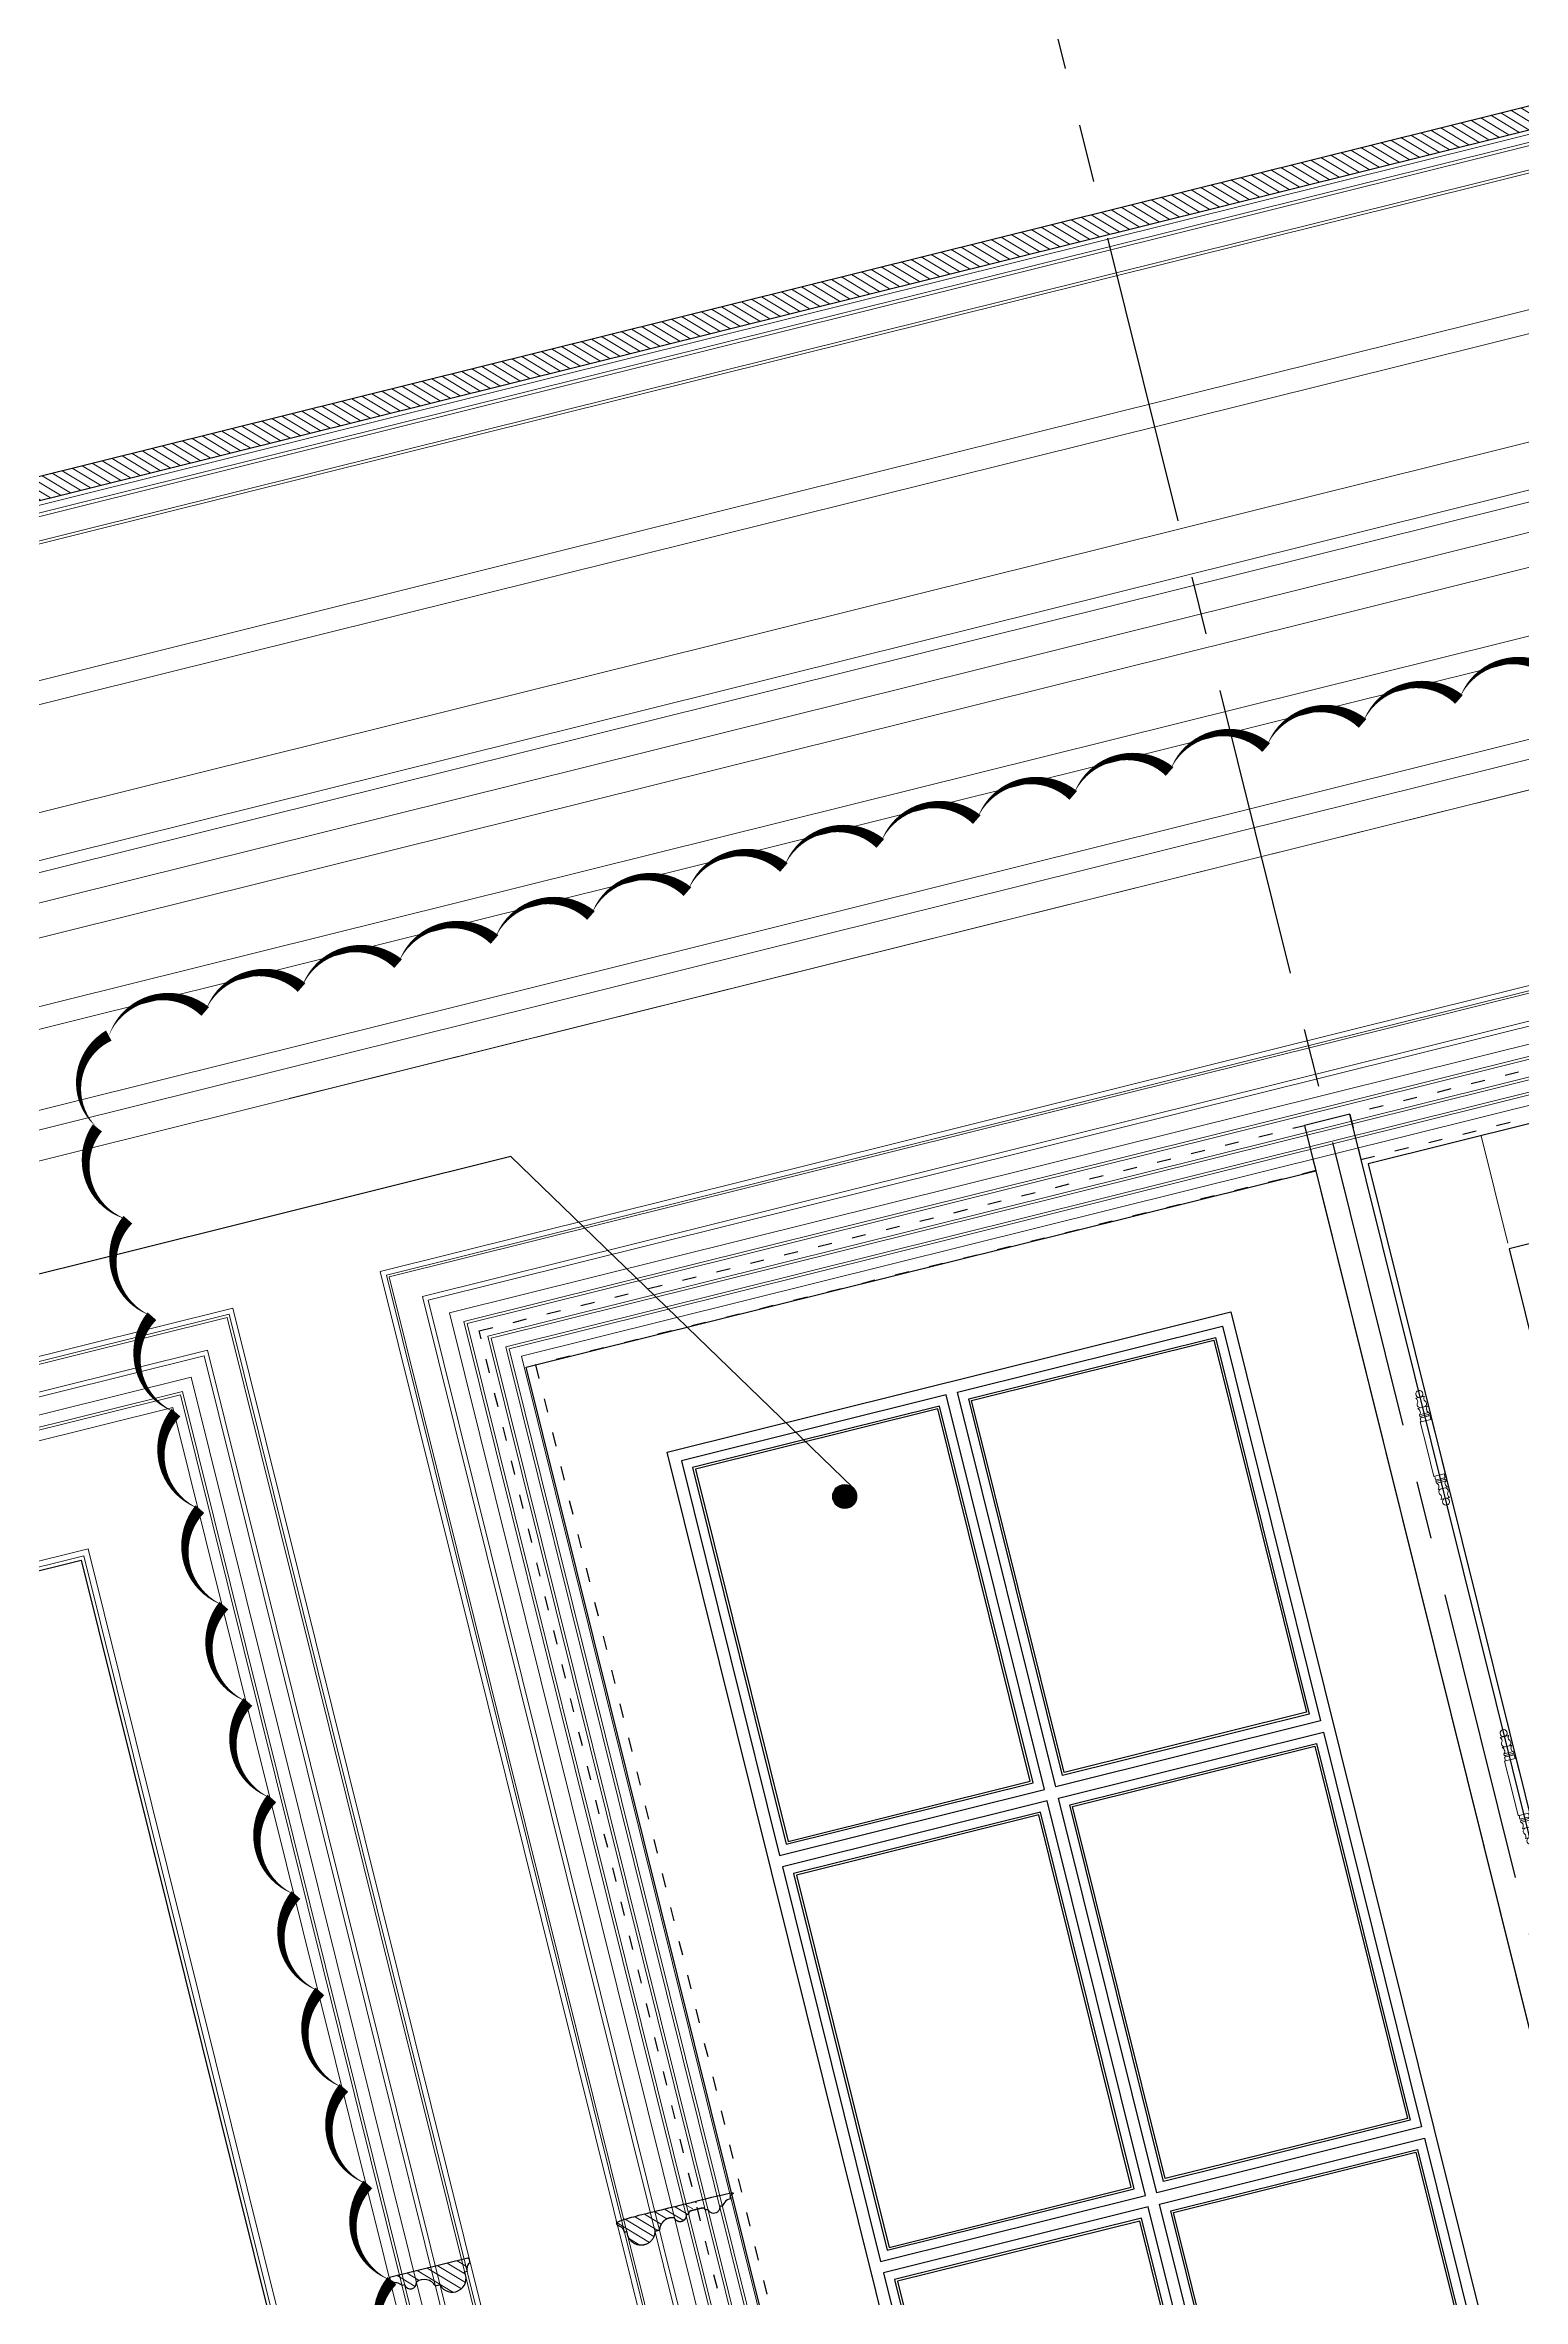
# Model space of a CAD drawing. Header units: inches. Extents: x 122939 to 389145, y 29603 to 574065.
# Drawn here: x 335412 to 336681, y 515031 to 516966 of the extents above; entities that cross this region are included whole.
import ezdxf

# ---------------------------------------------------------------- set-up
doc = ezdxf.new("R2010")
doc.units = ezdxf.units.IN
doc.header["$MEASUREMENT"] = 0
doc.linetypes.add('ACAD_ISO03W100', pattern=[30, 12, -18])
doc.linetypes.add('CENTER', pattern=[2, 1.25, -0.25, 0.25, -0.25])
for name, color, linetype in [('48-TITLE', 7, 'Continuous'), ('A-DIMESNION-1', 7, 'Continuous'), ('CQ Grg Gypsum', 41, 'Continuous'), ('CQ PANEL DIMENSION', 1, 'Continuous'), ('CQ_callout', 34, 'Continuous'), ('hatch', 8, 'Continuous')]:
    doc.layers.add(name, color=color, linetype=linetype)
doc.layers.add('CQ gypsum 2', color=42, linetype='Continuous', lineweight=0)
doc.layers.add('CQ Gypsum Hatch', color=8, linetype='Continuous', lineweight=20)
doc.styles.get("Standard").update_dxf_attribs({"font": 'arial.ttf'})
doc.dimstyles.new('CQ Anno', dxfattribs={"dimscale": 40, "dimtxt": 2.2, "dimasz": 300, "dimexe": 1, "dimexo": 0.5, "dimgap": 0.5, "dimtad": 1, "dimrnd": 1, "dimdsep": 46, "dimtxsty": 'Standard', "dimblk": 'DOTSMALL', "dimcen": 0.0025, "dimdle": 0.5, "dimclrd": 8, "dimclre": 8, "dimclrt": 2, "dimazin": 2, "dimtfac": 1, "dimtix": 1, "dimtmove": 1, "dimatfit": 0, "dimfxl": 50, "dimtolj": 1, "dimtzin": 0, "dimlwd": -1, "dimarcsym": 1})
doc.dimstyles.get("Standard").update_dxf_attribs({"dimtxt": 0.18, "dimasz": 0.18, "dimexe": 0.18, "dimexo": 0.0625, "dimgap": 0.09, "dimtad": 0, "dimtih": 1, "dimtoh": 1, "dimdec": 4, "dimzin": 0, "dimdsep": 46, "dimtxsty": 'Standard', "dimcen": 0.09, "dimadec": 0, "dimazin": 0, "dimtfac": 1, "dimtdec": 4, "dimtofl": 0, "dimtmove": 0, "dimatfit": 3, "dimfxl": 1, "dimtolj": 1, "dimtzin": 0, "dimarcsym": 0})

# ---------------------------------------------------------------- blocks, each defined once
blk = doc.blocks.new('section ceiling c and d')
at = {"layer": 'CQ Gypsum Hatch'}
h = blk.add_hatch(dxfattribs=at)
h.set_pattern_fill('ANSI31', color=256, scale=50, angle=89.99999999999999, style=0)
h.set_pattern_definition([(135, (0, 0), (-4.419417382415923, -4.41941738241592), [])])
h.paths.add_polyline_path([(233496.9999999944, -77495.99998771946), (233496.9999999944, -77475.99998771911), (230606.9172413638, -77475.99998771946), (230606.917241364, -77495.99998771946)])
at = {"layer": 'CQ Grg Gypsum', "elevation": 6.81957297974918e-09}
blk.add_lwpolyline([(233496.9999999944, -77495.99998771946), (233496.9999999944, -77475.99998771911), (230606.9172413638, -77475.99998771946), (230606.917241364, -77495.99998771946)], close=True, dxfattribs=at)
blk = doc.blocks.new('_DotSmall')
at = {"color": 0, "linetype": 'ByBlock', "const_width": 0.5}
blk.add_lwpolyline([(-0.0625, 0, 1), (0.0625, 0, 1)], format="xyb", close=True, dxfattribs=at)
blk = doc.blocks.new('*D285')
at = {"layer": 'A-DIMESNION-1', "color": 8, "lineweight": -2, "ltscale": 0.05, "transparency": 16777216}
for p, q in [((336598.6811663891, 519154.1318657439), (331167.4163175133, 517802.8423725131)), ((334379.5102671743, 512815.8430038297), (332523.0870192619, 512353.9680447375))]:
    blk.add_line(p, q, dxfattribs=at)
at = {"layer": 'A-DIMESNION-1', "color": 8, "ltscale": 0.05, "transparency": 16777216}
blk.add_line((332564.3180491323, 512353.9213989971), (331203.8185889239, 517822.204052093), dxfattribs=at)
at = {"layer": 'Defpoints', "color": 0, "linetype": 'Continuous', "ltscale": 0.05, "transparency": 16777216}
for p in [(336618.0894917094, 519158.9606242037, 0.001097193219867374), (331206.2329681538, 517812.4998894328), (334398.9185924946, 512820.6717622895)]:
    blk.add_point(p, dxfattribs=at)
at = {"layer": 'A-DIMESNION-1', "color": 8, "linetype": 'Continuous', "ltscale": 0.05, "transparency": 16777216, "xscale": 20, "yscale": 20, "zscale": 20}
for p, rotation in [((331206.2329681538, 517812.4998894328), 103.9714232843947), ((332561.9036699024, 512363.6255616571), 283.9714232843947)]:
    blk.add_blockref('_DotSmall', p, dxfattribs=dict(at, rotation=rotation))
at = {"layer": 'A-DIMESNION-1', "color": 2, "linetype": 'Continuous', "ltscale": 0.05, "transparency": 16777216, "insert": (331911.691423244, 515094.9353070772), "char_height": 44, "attachment_point": 5, "rotation": 283.97142328439463}
blk.add_mtext('\\A1;5615', dxfattribs=at)
blk = doc.blocks.new('*D290')
at = {"layer": 'A-DIMESNION-1', "color": 8, "lineweight": -2, "ltscale": 0.05, "transparency": 16777216}
for p, q in [((336598.6811663891, 519154.1318657438), (331393.044613985, 517858.9783104357)), ((334450.1892604888, 516337.0788991863), (331927.8263775718, 515709.5192870811))]:
    blk.add_line(p, q, dxfattribs=at)
at = {"layer": 'A-DIMESNION-1', "color": 8, "ltscale": 0.05, "transparency": 16777216}
blk.add_line((331969.0574074422, 515709.4726413407), (331429.4468853956, 517878.3399900154), dxfattribs=at)
at = {"layer": 'Defpoints', "color": 0, "linetype": 'Continuous', "ltscale": 0.05, "transparency": 16777216}
for p in [(336618.0894917094, 519158.9606242036, 0.001097193219867374), (331431.8612646255, 517868.6358273553), (334469.597585809, 516341.9076576461, 0.00167705233184395)]:
    blk.add_point(p, dxfattribs=at)
at = {"layer": 'A-DIMESNION-1', "color": 8, "linetype": 'Continuous', "ltscale": 0.05, "transparency": 16777216, "xscale": 20, "yscale": 20, "zscale": 20}
for p, rotation in [((331431.8612646255, 517868.6358273553), 103.9714232843946), ((331966.6430282123, 515719.1768040007), 283.9714232843946)]:
    blk.add_blockref('_DotSmall', p, dxfattribs=dict(at, rotation=rotation))
at = {"layer": 'A-DIMESNION-1', "color": 2, "linetype": 'Continuous', "ltscale": 0.05, "transparency": 16777216, "insert": (331726.8752506349, 516800.7788972104), "char_height": 44, "attachment_point": 5, "rotation": 283.97142328439463}
blk.add_mtext('\\A1;2215', dxfattribs=at)
blk = doc.blocks.new('french door panel')
at = {"color": 8, "lineweight": 0}
blk.add_line((6756.234470043382, 4134.229499543302, -1.316455139054646e-09), (6756.234470043382, 4229.229499793187, -1.316455139054646e-09), dxfattribs=at)
at = {"color": 0, "lineweight": -2, "elevation": -4.618491674171499e-10}
for points in [[(5903.734471745119, 4229.229499793187), (6856.234471745119, 4229.229499793187), (6856.234471745119, 1662.229499795234), (5903.734471745119, 1662.229499795234)], [(6003.734471745119, 4129.229499793187), (6756.234471745119, 4129.229499793187), (6756.234471745119, 1964.269500711857), (6003.734471745119, 1964.269500711858)]]:
    blk.add_lwpolyline(points, close=True, dxfattribs=at)
blk = doc.blocks.new('french door fixed panel')
at = {"color": 0, "lineweight": -2}
for points, elevation in [([(7599.935649247956, 4234.229499793146), (6901.234471745149, 4234.229499793204), (6901.234471745265, 1662.229499795183), (7599.935649248131, 1662.229499795183)], -4.618491674171499e-10), ([(7499.935649247956, 4134.229499793204), (7001.234471745032, 4134.229499793204), (7001.234471745091, 1969.269500711875), (7499.935649247956, 1969.269500711875)], -4.618491674171499e-10), ([(7245.585068201472, 4124.229506375326), (7011.234471539326, 4124.229506375326), (7011.234466206573, 3775.069506375294), (7245.585062868835, 3775.069506375352)], -4.300424503262887e-10), ([(7255.585068201472, 4124.229506375326), (7489.935664863675, 4124.229506375326), (7489.935670196312, 3775.069506375294), (7255.585073534166, 3775.069506375294)], -4.300424503262887e-10), ([(7237.585068201413, 4116.229506375326), (7019.234471539268, 4116.229506375326), (7019.234466206573, 3783.069506375294), (7237.585062868835, 3783.069506375352)], -4.300424503262887e-10), ([(7235.585068201472, 4114.229506375326), (7021.234471539326, 4114.229506375326), (7021.234466206632, 3785.069506375294), (7235.585062868835, 3785.069506375294)], -4.300424503262887e-10), ([(7263.585068201472, 4116.229506375326), (7481.935664863675, 4116.229506375268), (7481.935670196312, 3783.069506375352), (7263.585073534108, 3783.069506375294)], -4.300424503262887e-10), ([(7265.585068201472, 4114.229506375326), (7479.935664863617, 4114.229506375268), (7479.93567019637, 3785.069506375294), (7265.585073534108, 3785.069506375294)], -4.300424503262887e-10), ([(7245.585068201472, 3765.069506375352), (7011.234471539268, 3765.069506375294), (7011.234466206632, 3415.909506375319), (7245.585062868835, 3415.909506375319)], -4.300424503262887e-10), ([(7237.585068201472, 3757.069506375352), (7019.234471539268, 3757.069506375294), (7019.234466206573, 3423.909506375261), (7237.585062868835, 3423.909506375319)], -4.300424503262887e-10), ([(7235.585068201472, 3755.069506375294), (7021.234471539268, 3755.069506375294), (7021.23446620669, 3425.909506375261), (7235.585062868835, 3425.909506375261)], -4.300424503262887e-10), ([(7255.585068201472, 3765.069506375294), (7489.935664863675, 3765.069506375352), (7489.93567019637, 3415.909506375319), (7255.585073534108, 3415.909506375261)], -4.300424503262887e-10), ([(7263.585068201472, 3757.069506375352), (7481.935664863675, 3757.069506375294), (7481.93567019637, 3423.909506375319), (7263.585073534108, 3423.909506375319)], -4.300424503262887e-10), ([(7265.585068201472, 3755.069506375294), (7479.935664863617, 3755.069506375294), (7479.93567019637, 3425.909506375319), (7265.585073534166, 3425.909506375261)], -4.300424503262887e-10), ([(7245.585068201472, 3405.909506375378), (7011.234471539268, 3405.909506375378), (7011.234466206632, 3056.749506375287), (7245.585062868777, 3056.749506375287)], -4.300424503262887e-10), ([(7255.585068201472, 3405.909506375319), (7489.935664863675, 3405.909506375319), (7489.93567019637, 3056.749506375287), (7255.585073534166, 3056.749506375345)], -4.300424503262887e-10), ([(7237.585068201472, 3397.909506375319), (7019.234471539268, 3397.909506375319), (7019.234466206632, 3064.749506375345), (7237.585062868835, 3064.749506375345)], -4.300424503262887e-10), ([(7235.585068201472, 3395.909506375261), (7021.234471539268, 3395.909506375319), (7021.234466206573, 3066.749506375345), (7235.585062868777, 3066.749506375229)], -4.300424503262887e-10), ([(7263.585068201472, 3397.909506375319), (7481.935664863675, 3397.909506375261), (7481.93567019637, 3064.749506375287), (7263.585073534108, 3064.749506375287)], -4.300424503262887e-10), ([(7265.585068201472, 3395.909506375378), (7479.935664863617, 3395.909506375261), (7479.93567019637, 3066.749506375345), (7265.585073534166, 3066.749506375287)], -4.300424503262887e-10)]:
    blk.add_lwpolyline(points, close=True, dxfattribs=dict(at, elevation=elevation))
blk = doc.blocks.new('hinge paumelle')
at = {"color": 0, "lineweight": 0}
for p, q in [((3516.195832499341, 5246.861111220753), (3522.876764564023, 5246.861111220753)), ((3516.195832499341, 5245.520244834039), (3522.876764564023, 5245.520244834039)), ((3515.297846339664, 5242.200949064212), (3523.774750723701, 5242.200949064212)), ((3515.297846339664, 5193.955579129092), (3523.774750723701, 5193.955579129092)), ((3516.195832499341, 5190.636283359267), (3522.876764564023, 5190.636283359267)), ((3516.195832499341, 5189.295416972553), (3522.876764564023, 5189.295416972553))]:
    blk.add_line(p, q, dxfattribs=at)
for points in [[(3519.536298531682, 5262.813310367163), (3515.750347845355, 5262.813310367163, -0.4040636116031261), (3516.11575677733, 5258.527174588247, 0.5080170375045381), (3517.385165701918, 5254.020558116275), (3519.536298531682, 5254.020558116275)], [(3519.536298531682, 5262.813310367163), (3523.322249218009, 5262.813310367163, 0.4040636116031261), (3522.956840286035, 5258.527174588247, -0.5080170375045381), (3521.687431361447, 5254.020558116275), (3519.536298531682, 5254.020558116275)], [(3519.536298531682, 5254.020558116275), (3515.297846339664, 5254.020558116275, -0.1974194546054029), (3516.7019059398, 5250.728199974506, -0.3095970445515397), (3515.297846339664, 5248.362590053672), (3519.536298531682, 5248.362590053672)], [(3519.536298531682, 5254.020558116275), (3523.774750723701, 5254.020558116275, 0.1974194546054029), (3522.370691123564, 5250.728199974506, 0.3095970445515397), (3523.774750723701, 5248.362590053672), (3519.536298531682, 5248.362590053672)], [(3519.536298531682, 5182.13597007703), (3515.297846339664, 5182.13597007703, 0.1974194546054029), (3516.7019059398, 5185.428328218798, 0.3095970445515397), (3515.297846339664, 5187.793938139633), (3519.536298531682, 5187.793938139633)], [(3519.536298531682, 5182.13597007703), (3523.774750723701, 5182.13597007703, -0.1974194546054029), (3522.370691123564, 5185.428328218798, -0.3095970445515397), (3523.774750723701, 5187.793938139633), (3519.536298531682, 5187.793938139633)], [(3519.536298531682, 5173.343217826142), (3515.750347845355, 5173.343217826142, 0.4040636116031261), (3516.11575677733, 5177.629353605058, -0.5080170375045381), (3517.385165701918, 5182.13597007703), (3519.536298531682, 5182.13597007703)], [(3519.536298531682, 5173.343217826142), (3523.322249218009, 5173.343217826142, -0.4040636116031261), (3522.956840286035, 5177.629353605058, 0.5080170375045381), (3521.687431361447, 5182.13597007703), (3519.536298531682, 5182.13597007703)]]:
    blk.add_lwpolyline(points, format="xyb", dxfattribs=at)
for points in [[(3519.536298531682, 5248.362590053672), (3515.297846339664, 5248.362590053672), (3515.297846339664, 5246.861111220753), (3516.195832499341, 5246.861111220753), (3516.195832499341, 5245.520244834039), (3515.297846339664, 5245.520244834039), (3515.297846339664, 5242.200949064212), (3514.536298531682, 5242.200949064212), (3514.536298531682, 5218.078264096653)], [(3519.536298531682, 5248.362590053672), (3523.774750723701, 5248.362590053672), (3523.774750723701, 5246.861111220753), (3522.876764564023, 5246.861111220753), (3522.876764564023, 5245.520244834039), (3523.774750723701, 5245.520244834039), (3523.774750723701, 5242.200949064212), (3524.536298531682, 5242.200949064212), (3524.536298531682, 5218.078264096653)], [(3519.536298531682, 5187.793938139633), (3515.297846339664, 5187.793938139633), (3515.297846339664, 5189.295416972553), (3516.195832499341, 5189.295416972553), (3516.195832499341, 5190.636283359267), (3515.297846339664, 5190.636283359267), (3515.297846339664, 5193.955579129092), (3514.536298531682, 5193.955579129092), (3514.536298531682, 5218.078264096653)], [(3519.536298531682, 5187.793938139633), (3523.774750723701, 5187.793938139633), (3523.774750723701, 5189.295416972553), (3522.876764564023, 5189.295416972553), (3522.876764564023, 5190.636283359267), (3523.774750723701, 5190.636283359267), (3523.774750723701, 5193.955579129092), (3524.536298531682, 5193.955579129092), (3524.536298531682, 5218.078264096653)]]:
    blk.add_lwpolyline(points, dxfattribs=at)
for centre, start, end in [((3519.536298531682, 5265.711992102841), 287.5594804702311, 252.440519529769), ((3519.536298531682, 5170.444536090465), 107.559480470231, 72.440519529769)]:
    blk.add_arc(centre, 3.04034903303708, start, end, dxfattribs=at)
blk = doc.blocks.new('DOT')
at = {"layer": '48-TITLE'}
h = blk.add_hatch(color=256, dxfattribs=at)
h.dxf.hatch_style = 1
edge = h.paths.add_edge_path()
edge.add_arc((0, -1.025964835931518), 1.025964835931518, 0, 360)
blk.add_circle((0, -1.025964835931518), 1.025964835931518, dxfattribs=at)

msp = doc.modelspace()

# ---------------------------------------------------------------- hatches: boundary and pattern name
at = {"layer": 'CQ Gypsum Hatch'}
h = msp.add_hatch(dxfattribs=at)
h.set_pattern_fill('ANSI31', color=256, scale=49.99999999999999, angle=283.9714232829857, style=0)
h.set_pattern_definition([(328.9714232829857, (568458.0262010465, 484216.3435253799), (3.221659560689482, 5.355689467754646), [])])
edge = h.paths.add_edge_path()
edge.add_arc((335923.6306979654, 515089.3248952536), 11.87903636255243, -178.74489884281638, 0.025333464981883935, ccw=False)
edge.add_line((335911.7545116107, 515089.0646980795), (335909.4993633867, 515088.5036210219))
edge.add_ellipse((335905.2905428214, 515087.4564735956), major_axis=(-1.577489809869015, 6.340436300011663), ratio=0.6638061429967712, start_angle=270, end_angle=360)
edge.add_line((335903.7130530116, 515093.7969098956), (335902.6056644015, 515098.2478590538))
edge.add_line((335902.6056644015, 515098.2478590538), (335970.9828942328, 515115.2599979954))
edge.add_line((335970.9828942328, 515115.2599979954), (335972.2149103823, 515110.3081308785))
edge.add_arc((335973.7233572407, 515100.6929241829), 9.73281109047891, 98.91596879981854, 160.0508379058154)
edge.add_line((335964.5745564576, 515104.0136253065), (335962.2671396033, 515103.4395439022))
edge.add_arc((335957.1630846333, 515102.7288270197), 5.153299489080544, -159.98436297018873, 7.927209516568382, ccw=False)
edge.add_arc((335950.6711260531, 515089.9031015973), 11.18424105332716, 81.51664647509867, 177.855547078789)
edge.add_spline(control_points=[(335939.4947177356, 515090.3216050077), (335938.166389547, 515089.9911192047), (335936.8380613564, 515089.6606334012), (335935.5097331676, 515089.3301475983)], knot_values=[0, 0, 0, 0, 0.1671919628781495, 0.1671919628781495, 0.1671919628781495, 0.1671919628781495], degree=3, periodic=0)
h = msp.add_hatch(dxfattribs=at)
h.set_pattern_fill('ANSI31', color=256, scale=49.99999999999999, angle=283.9714232829857, style=0)
h.set_pattern_definition([(328.9714232829857, (568331.3545408826, 484184.8278309304), (3.221659560689482, 5.355689467754646), [])])
edge = h.paths.add_edge_path()
edge.add_arc((335761.5413813084, 515048.997347871), 11.87903636255243, 567.9175131009895, 746.6877454087877)
edge.add_line((335772.1549138682, 515054.3325546622), (335774.4100620923, 515054.8936317198))
edge.add_ellipse((335778.6188826575, 515055.9407791461), major_axis=(-1.577489809870326, 6.34043630001133), ratio=0.6638061429967712, start_angle=0, end_angle=90, ccw=False)
edge.add_line((335777.0413928476, 515062.281215446), (335775.9340042376, 515066.7321646042))
edge.add_line((335775.9340042376, 515066.7321646043), (335707.5567744063, 515049.7200256627))
edge.add_line((335707.5567744063, 515049.7200256627), (335708.7887905558, 515044.7681585459))
edge.add_arc((335711.9618005203, 515035.567092331), 9.73281109047891, 407.892008660156, 469.0268777661529, ccw=False)
edge.add_line((335718.4879433105, 515042.7876928601), (335720.7953601648, 515043.3617742644))
edge.add_arc((335725.6373964603, 515045.1256280388), 5.153299489080544, 560.0156370494029, 727.9272095361599)
edge.add_arc((335737.3825070824, 515036.8372545377), 11.18424105332716, 390.08729948718235, 486.4262000908727, ccw=False)
edge.add_spline(control_points=[(335747.0598122091, 515042.4441265239), (335748.3881403977, 515042.7746123269), (335749.7164685883, 515043.1050981304), (335751.0447967771, 515043.4355839334)], knot_values=[0, 0, 0, 0, 0.1671919628781495, 0.1671919628781495, 0.1671919628781495, 0.1671919628781495], degree=3, periodic=0)

# ---------------------------------------------------------------- linework, layer by layer
at = {"color": 0, "linetype": 'ACAD_ISO03W100'}
for points, elevation in [([(338394.7889855425, 516511.7787011436), (336532.104154351, 516048.345870788), (336541.7616712697, 516009.5292201473), (338404.4465024612, 516472.9620505028), (338404.4465024612, 516472.9620505028), (338394.7889855425, 516511.7787011436)], 3.493377764042516e-07), ([(336455.3234667066, 513332.3018111601), (336416.5068160653, 513322.6442942413), (335784.6262123866, 515862.374625158), (336493.2875037102, 516038.6883538694), (336502.9450206289, 515999.8717032286), (335833.1003799465, 515833.215491436)], -0.006373246402415971)]:
    msp.add_lwpolyline(points, close=True, dxfattribs=dict(at, elevation=elevation))
at = {"color": 2}
msp.add_lwpolyline([(335730.2684484194, 514964.0569034141, 0, 10, -0.52056705), (335709.7011355115, 515046.8943076626, 0, 10, -0.52056705), (335689.101321566, 515129.6528588418, 0, 10, -0.52056705), (335668.4593811715, 515212.4858697255, 0, 10, -0.52056705), (335647.8930999789, 515295.3255445816, 0, 10, -0.52056705), (335627.2941254949, 515378.0824865682, 0, 10, -0.52056705), (335606.6503549725, 515460.9148366905, 0, 10, -0.52056705), (335586.0851209164, 515543.756784823, 0, 10, -0.52056705), (335565.4869638683, 515626.5121236482, 0, 10, -0.52056705), (335544.8413699284, 515709.3438041562, 0, 10, -0.52056705), (335524.2771982523, 515792.1880278499, 0, 10, -0.52056705), (335503.6798364723, 515874.9417698183, 0, 10, -0.52056705), (335483.0324261375, 515957.7727719741, 0, 10, -0.52056705), (335456.8048632196, 516036.5516123497, 0, 10, -0.52056705), (335466.6646008797, 516115.7816649152, 0, 10, -0.52056705), (335549.4479950945, 516136.5084612223, 0, 10, -0.52056705), (335632.249789309, 516157.1101567585, 0, 10, -0.52056705), (335715.0930088583, 516177.5945013486, 0, 10, -0.52056705), (335797.8780650774, 516198.3166177333, 0, 10, -0.52056705), (335880.6795135225, 516218.9197426868, 0, 10, -0.52056705), (335963.5214509681, 516239.4072819045, 0, 10, -0.52056705), (336046.3081527572, 516260.1247032844, 0, 10, -0.52056705), (336129.1092615055, 516280.7292766513, 0, 10, -0.52056705), (336211.9499269823, 516301.2200060532, 0, 10, -0.52056705), (336294.7382577418, 516321.9327176971, 0, 10, -0.52056705), (336377.5390328185, 516342.5387586656, 0, 10, -0.52056705), (336460.3784366673, 516363.0326732695, 0, 10, -0.52056705), (336543.1683796318, 516383.7406608083, 0, 10, -0.52056705), (336625.9688270159, 516404.3481887477, 0, 10, -0.52056705), (336708.8069797814, 516424.8452830336, 0, 10, -0.52056705)], format="xyseb", dxfattribs=at)
at = {"color": 0, "elevation": 0.002134737326561847}
msp.add_lwpolyline([(337149.3118996856, 513401.9163963511), (337188.1285503263, 513411.5739132698), (336532.104154351, 516048.345870788), (336493.2875037102, 516038.6883538694)], close=True, dxfattribs=at)
at = {"layer": 'CQ Grg Gypsum'}
for p, q in [((335903.7130530117, 515093.7969098949, -0.006374387490455406), (335902.6056644015, 515098.2478590538, -0.006374387490455406)), ((335775.9340042376, 515066.7321646043, -0.006374387490455406), (335707.5567744063, 515049.7200256627, -0.006374387490455406)), ((335777.0413928478, 515062.2812154454, -0.006374387490455406), (335775.9340042376, 515066.7321646043, -0.006374387490455406)), ((335707.5567744063, 515049.7200256627, -0.006374387490455406), (335708.7887905561, 515044.768158546, -0.006374387490455406)), ((335720.7953601661, 515043.3617742647, -0.006374387490455406), (335718.4879433096, 515042.7876928599, -0.006374387490455406)), ((335774.4100620914, 515054.8936317196, -0.006374387490455406), (335772.154913548, 515054.3325545826, -0.006374387490455406))]:
    msp.add_line(p, q, dxfattribs=at)
for centre, radius, start, end in [((335711.96180052, 515035.567092331, -0.006374387490455406), 9.732811090518279, 47.89200865928009, 109.0268777643571), ((335725.6373964603, 515045.1256280388, -0.006374387490455406), 5.153299489085096, 200.0156370513234, 7.927209527989824), ((335737.3825070824, 515036.8372545377, -0.006374387490455406), 11.18424105331578, 30.08729949452878, 126.4262001059245), ((335761.5413813084, 515048.997347871, -0.006374387490455406), 11.87903636259608, 207.917513101247, 26.68775262058209)]:
    msp.add_arc(centre, radius, start, end, dxfattribs=at)
msp.add_ellipse((335778.6188826575, 515055.9407791461, -0.006374387490455406), major_axis=(-1.577489809870326, 6.34043630001133), ratio=0.6638061429967712, start_param=0, end_param=1.570796326794897, dxfattribs=at)
msp.add_rational_spline([(335911.7545115779, 515089.0646995743, -0.006374387490455406), (335911.9056368847, 515082.1668436341, -0.006374387490455406), (335916.8643490882, 515077.3695080493, -0.006374387490455406), (335923.7634296204, 515077.4466004597, -0.006374387490455406), (335930.6625101526, 515077.52369287, -0.006374387490455404), (335935.5127838019, 515082.4306370264, -0.006374387490455404), (335935.5097331669, 515089.3301475976, -0.006374387490455404), (335936.8380613565, 515089.660633401, -0.006374387490455406), (335938.1663895461, 515089.9911192043, -0.006374387490455406), (335939.4947177356, 515090.3216050077, -0.006374387490455406), (335939.6155901563, 515093.5495822915, -0.006374387490455408), (335941.0432356331, 515096.4472150957, -0.006374387490455408), (335943.5290811157, 515098.5099850085, -0.006374387490455408), (335946.0149265982, 515100.5727549212, -0.006374387490455406), (335949.1261516071, 515101.4415048391, -0.006374387490455406), (335952.3210483374, 515100.9649732463, -0.006374387490455406), (335953.2698499346, 515098.3603742483, -0.006374387490455406), (335955.7172617888, 515097.0587077675, -0.006374387490455406), (335958.4072865571, 515097.7279813723, -0.006374387490455406), (335961.0973113253, 515098.397254977, -0.006374387490455406), (335962.6494441464, 515100.6940013968, -0.006374387490455406), (335962.267139602, 515103.4395439019, -0.006374387490455406), (335963.0362785537, 515103.6309043694, -0.006374387490455406), (335963.8054175052, 515103.822264837, -0.006374387490455406), (335964.5745564568, 515104.0136253045, -0.006374387490455406), (335964.4202657053, 515104.633769202, -0.006374387490455406), (335964.5150384332, 515105.2657519704, -0.006374387490455406), (335964.8444463519, 515105.8133599622, -0.006374387490455406), (335965.1738542707, 515106.3609679539, -0.006374387490455406), (335965.6877480105, 515106.7408328163, -0.006374387490455406), (335966.307891908, 515106.8951235674, -0.006374387490455406), (335969.5364622596, 515107.6983864013, -0.006374387490455406), (335972.7650326111, 515108.5016492351, -0.006374387490455406), (335975.9936029626, 515109.3049120689, -0.006374387490455404), (335976.6137468602, 515109.45920282, -0.006374387490455404), (335977.2457296286, 515109.3644300916, -0.006374387490455404), (335977.7933376202, 515109.0350221725, -0.006374387490455408), (335978.3409456116, 515108.7056142534, -0.006374387490455409), (335978.7208104736, 515108.1917205133, -0.006374387490455409), (335978.8751012243, 515107.5715766156, -0.006374387490455406), (335979.6442401763, 515107.7629370848, -0.006374387490455406), (335980.4133791283, 515107.9542975539, -0.006374387490455406), (335981.1825180802, 515108.145658023, -0.006374387490455408), (335982.1313196775, 515105.5410590246, -0.006374387490455406), (335984.578731532, 515104.2393925436, -0.006374387490455406), (335987.2687563005, 515104.9086661484, -0.006374387490455406), (335989.9587810691, 515105.5779397532, -0.006374387490455406), (335991.5109138904, 515107.8746861733, -0.006374387490455406), (335991.1286093461, 515110.6202286787, -0.006374387490455406), (335991.8977482978, 515110.8115891469, -0.006374387490455406), (335992.6668872496, 515111.0029496151, -0.006374387490455406), (335993.4360262013, 515111.1943100834, -0.006374387490455406), (335994.7247689575, 515114.4910203283, -0.006374387490455407), (335997.3842218067, 515116.8269284758, -0.006374387490455407), (336000.8196318652, 515117.6796383093, -0.006374387490455406), (336000.4288515786, 515119.2503093208, -0.006374387490455406), (336000.038071292, 515120.8209803324, -0.006374387490455406), (335999.6472910054, 515122.3916513439, -0.006374387490455406), (335967.3000821374, 515114.3437205806, -0.006374387490455406), (335934.9528732694, 515106.2957898172, -0.006374387490455406), (335902.6056644015, 515098.2478590538, -0.006374387490455406), (335902.9747939383, 515096.7642093342, -0.006374387490455406), (335903.343923475, 515095.2805596145, -0.006374387490455406), (335903.7130530117, 515093.7969098949, -0.006374387490455406), (335906.1785230171, 515094.4103146562, -0.006374387490455407), (335908.5752912505, 515092.2177626151, -0.006374387490455407), (335909.4993633867, 515088.5036210219, -0.006374387490455408), (335910.2510795686, 515088.6906467346, -0.006374387490455406), (335911.0027957498, 515088.8776724469, -0.006374387490455406), (335911.7545119309, 515089.0646981592, -0.006374387490455406)], [1, 0.807260537942561, 0.807260537942561, 1, 0.807260537942561, 0.807260537942561, 1, 1, 1, 1, 0.9419620028077494, 0.9419620028077494, 0.9999999999999999, 0.9419620028077494, 0.9419620028077494, 1, 0.8289352973828925, 0.8289352973828925, 1, 0.8289352973828925, 0.8289352973828925, 1, 1, 1, 1, 0.9492530216291803, 0.9492530216291803, 1, 0.9492530216291803, 0.9492530216291803, 1, 1, 1, 1, 0.9492530216292413, 0.9492530216292413, 1, 0.9492530216292413, 0.9492530216292413, 1, 1, 1, 0.9999999999999999, 0.8289352973828976, 0.8289352973828976, 1, 0.8289352973828977, 0.8289352973828977, 1, 1, 1, 1, 0.9254542297043616, 0.9254542297043616, 1, 1, 1, 1, 1, 1, 1, 1, 1, 1, 0.8047378541243649, 0.8047378541243649, 0.9999999999999999, 1, 1, 1], degree=3, knots=[0, 0, 0, 0, 1.560064642093857, 1.560064642093857, 1.560064642093857, 3.120129284187714, 3.120129284187714, 3.120129284187714, 7.226598547337561, 7.226598547337561, 7.226598547337561, 8.06731405405594, 8.06731405405594, 8.06731405405594, 8.908029560774313, 8.908029560774313, 8.908029560774313, 10.37333445673423, 10.37333445673423, 10.37333445673423, 11.83863935269415, 11.83863935269415, 11.83863935269415, 12.83863935269415, 12.83863935269415, 12.83863935269415, 13.62403751644446, 13.62403751644446, 13.62403751644446, 14.40943568019476, 14.40943568019476, 14.40943568019476, 15.40943568019476, 15.40943568019476, 15.40943568019476, 16.19483384394459, 16.19483384394459, 16.19483384394459, 16.98023200769442, 16.98023200769442, 16.98023200769442, 17.98023200769442, 17.98023200769442, 17.98023200769442, 19.44553690365431, 19.44553690365431, 19.44553690365431, 20.91084179961421, 20.91084179961421, 20.91084179961421, 21.91084179961421, 21.91084179961421, 21.91084179961421, 22.86569057052996, 22.86569057052996, 22.86569057052996, 23.86569057052996, 23.86569057052996, 23.86569057052996, 24.86569057052996, 24.86569057052996, 24.86569057052996, 25.86569057052996, 25.86569057052996, 25.86569057052996, 27.43648689732485, 27.43648689732485, 27.43648689732485, 28.43648689732485, 28.43648689732485, 28.43648689732485, 28.43648689732485], dxfattribs=at)
msp.add_spline([(335751.0447967771, 515043.4355839334, -0.006374387490455406), (335747.0598122091, 515042.4441265239, -0.006374387490455406)], degree=3, dxfattribs=at)
at = {"layer": 'CQ gypsum 2'}
for p, q in [((339998.5299605586, 517562.9238238899, 0.001995015583927913), (334622.263226158, 516225.317768573, 0.001995949740780844)), ((340003.3587190179, 517543.5154985695, 0.001995015583927913), (334627.0919846173, 516205.9094432527, 0.001995949740780844)), ((339460.0662966139, 517546.2379536747, 0.001995796257131191), (335105.7691923782, 516462.8962109205, 0.001996922537525463)), ((340430.7651005569, 517479.5496227772, 0.001995853726438886), (334279.4883865543, 515949.1223975184, 0.001996922545673597)), ((340078.4610267163, 517469.4571203899, 0.001994997036241295), (334595.4485030532, 516105.2928935478, 0.001995949740780844)), ((340437.8210704883, 517451.1894222166, 0.001995853726438873), (334286.5443564123, 515920.7621969396, 0.001996922545673597)), ((340112.3789502854, 517436.6764178228, 0.001994988605474651), (334580.8456133215, 516060.440294833, 0.001995949740780844)), ((340134.2016548357, 517431.8010136214, 0.001994981860861336), (334563.8516672307, 516045.9073737134, 0.001995949740780844)), ((340503.3663969919, 517408.571235701, 0.001995834813945369), (334243.2443542408, 515851.0634770499, 0.001996922545673597)), ((340513.3491238721, 517391.8031913351, 0.001995833844815007), (334247.6495345769, 515832.907748553, 0.001996922545673597)), ((340609.9868031038, 517346.3445404893, 0.001995805041236645), (334178.5166371755, 515746.2056590812, 0.001996922545673597)), ((340618.9549335992, 517331.4406823777, 0.001995804199610168), (334182.6410324706, 515730.0966878578, 0.001996922545673597)), ((340643.8045351536, 517311.2727873069, 0.001995797709551086), (334170.1389958694, 515700.6357684932, 0.001996922545673597)), ((336986.2856703692, 516954.2708815393, 0.001997331480084996), (335130.2310165782, 516492.4876280885, 0.001997331480084996)), ((336985.5726297673, 516957.1368198718, 0.001997331480084996), (335131.5062050638, 516495.8482344497, 0.001997331480084996)), ((336983.9991420055, 516963.46117066, 0.001997331480084996), (335137.5742842965, 516504.0737941603, 0.001997331480084996)), ((336998.6286117181, 516936.4450383461, 0.001996434561669513), (335112.0718827655, 516467.0729202699, 0.001996922537525463))]:
    msp.add_line(p, q, dxfattribs=at)
for points, elevation in [([(336300.2900929943, 513499.8268922602), (335699.7964191576, 515913.4031091715), (339193.2954115206, 516782.5797400026), (339793.7890853573, 514369.0035230911)], -0.006374387490455406), ([(336304.4989135595, 513500.8740396865), (335705.0523871491, 515910.2414360326), (339190.1337383817, 516777.3237720111), (339789.5802647921, 514367.9563756649)], -0.006374387490455406), ([(336306.473217825, 513501.365243243), (335707.5178949711, 515908.7583353236), (339188.6506376727, 516774.8582641891), (339787.6059605266, 514367.4651721083)], -0.006374387490455406), ([(336329.1964983257, 513507.0187569352), (335735.8946891641, 515891.6885685151), (339171.5808708642, 516746.4814699962), (339764.8826800258, 514361.8116584161)], -0.006374387490455406), ([(336333.1608054019, 513508.0050698196), (335740.8453091247, 515888.7105743234), (339168.6028766725, 516741.5308500355), (339760.9183729498, 514360.8253455317)], -0.006374387490455406), ([(336347.7448670284, 513511.6335596449), (335759.0578605764, 515877.7550025222), (339157.6473048712, 516723.3182985838), (339746.3343113232, 514357.1968557064)], -0.006374387490455406), ([(336357.6901526303, 513514.107929854), (335771.4775163875, 515870.2840871293), (339150.1763894784, 516710.8986427728), (339736.3890257213, 514354.7224854974)], -0.006374387490455406), ([(336359.9975694846, 513514.6820112583), (335774.359014646, 515868.5507516793), (339148.4430540283, 516708.0171445142), (339734.081608867, 514354.1484040931)], -0.006374387490455406), ([(336374.2981142522, 513518.2399625693), (335792.2175107247, 515857.8081582228), (339137.7004605719, 516690.1586484356), (339719.7810640994, 514350.590452782)], -0.006374387490455406), ([(336376.6055311087, 513518.8140439742), (335795.099008986, 515856.0748227711), (339135.9671251202, 516687.2771501743), (339717.4736472429, 514350.0163713772)], -0.006374387490455406), ([(336386.5516223743, 513521.288614631), (335807.5196709084, 515848.6033021624), (339128.4956045114, 516674.8564882518), (339707.5275559773, 514347.5418007203)], -0.006374387490455406), ([(336388.8599456197, 513521.8629215438), (335810.4023010667, 515846.8692858298), (339126.7615881788, 516671.9738580935), (339705.2192327318, 514346.9674938075)], -0.006374387490455406), ([(336397.3317195962, 513523.9706845568), (335820.9818380561, 515840.5052748663), (339120.3975772154, 516661.3943211041), (339696.7474587554, 514344.8597307945)], -0.006374387490455406), ([(335621.6629493117, 516061.7724689675), (337426.6395272753, 516510.8475836848)], -0.004376301902244832)]:
    msp.add_lwpolyline(points, dxfattribs=dict(at, elevation=elevation))
at = {"layer": 'CQ gypsum 2', "elevation": -0.006374387490455406}
for points in [[(335956.043418137, 514342.8147999934), (334403.3709245478, 513956.5125140296), (334020.4522654043, 515495.5851287583), (335573.1247589936, 515881.8874147221)], [(335950.7874501441, 514345.976473133), (334406.5325976875, 513961.7684820223), (334025.7082333973, 515492.4234556186), (335569.9630858538, 515876.6314467293)], [(335947.9712244649, 514347.6705445386), (334408.2266690931, 513964.5847077015), (334028.5244590765, 515490.729384213), (335568.2690144483, 515873.8152210501)], [(335919.95734542, 514364.5220034965), (334425.078128051, 513992.5985867465), (334056.5383381214, 515473.877925255), (335551.4175554903, 515845.8013420052)], [(335914.9809034384, 514367.5155306576), (334428.0716552121, 513997.5750287281), (334061.5147801029, 515470.884398094), (335548.4240283293, 515840.8249000236)], [(335896.7829828279, 514378.4623014278), (334439.0184259822, 514015.7729493387), (334079.7127007135, 515459.9376273238), (335537.4772575592, 515822.626979413)], [(335884.3623209056, 514385.9338220364), (334446.4899465908, 514028.1936112609), (334092.1333626358, 515452.4661067151), (335530.0057369505, 515810.2063174908)], [(335881.4808226457, 514387.6671574873), (334448.2232820417, 514031.0751095208), (334095.0148608958, 515450.7327712643), (335528.2724014997, 515807.3248192308)], [(335870.6540493642, 514394.179890883), (334454.7360154374, 514041.9018828023), (334105.8416341771, 515444.2200378687), (335521.7596681039, 515796.4980459494)], [(335749.4686304657, 514467.0777251882), (334527.6338497426, 514163.0873017008), (334227.0270530757, 515371.3222035634), (335448.8618337987, 515675.3126270508)], [(335743.4179007107, 514470.717479039), (334531.2736035935, 514169.1380314557), (334233.0777828306, 515367.6824497125), (335445.2220799479, 515669.2618972959)]]:
    msp.add_lwpolyline(points, close=True, dxfattribs=at)
at = {"layer": 'CQ PANEL DIMENSION', "elevation": -0.006374387490455406}
msp.add_lwpolyline([(335739.782338144, 514472.904414068), (334533.4605386225, 514172.7735940224), (334236.7133453974, 515365.4955146836), (335443.0351449189, 515665.6263347293)], close=True, dxfattribs=at)
at = {"layer": 'hatch', "linetype": 'CENTER', "ltscale": 200}
msp.add_line((337543.6738647424, 511899.6865016691, 0.002134737326561847), (335962.6287893922, 518254.4125512359, 0.002134737326561847), dxfattribs=at)

# ---------------------------------------------------------------- block references
at = {"color": 0, "xscale": -1, "rotation": 13.97142328298562}
for name, p in [('french door panel', (344222.3563426891, 513556.9752765885, 0.002134737788411015)), ('french door fixed panel', (344222.3563426891, 513556.9752765885, 0.002134737788411015)), ('hinge paumelle', (341278.6231518005, 511547.9636184495, 0.002134737326561847)), ('hinge paumelle', (341351.0545286905, 511256.838738644, 0.002134737326561847))]:
    msp.add_blockref(name, p, dxfattribs=at)
at = {"layer": 'CQ Grg Gypsum', "color": 0, "rotation": 13.97142328298569}
msp.add_blockref('section ceiling c and d', (91974.42076312043, 535868.0314766474, 0.001995942921208067), dxfattribs=at)

# ---------------------------------------------------------------- dimensions: what is measured, and where the dimension line sits
at = {"layer": 'A-DIMESNION-1', "color": 64, "linetype": 'Continuous', "ltscale": 0.05}
for base, p1, angle, picture, middle in [((331206.2329681538, 517812.4998894328, 0.0003188974089370978), (334398.9185924945, 512820.6717622894, 0.0003188974089370978), 103.9714232843946, '*D285', (331911.691423244, 515094.9353070772, 0.0003188974089370978)), ((331431.8612646255, 517868.6358273553, 0.0003188974089370978), (334469.5975858091, 516341.9076576462, 0.001995949740781048), 283.9714232843946, '*D290', (331726.8752506349, 516800.7788972104, 0.0003188974089370978))]:
    dim = msp.add_linear_dim(base=base, p1=p1, p2=(336618.0894917094, 519158.9606242037, 0.001416090628804472), angle=angle, dimstyle='CQ Anno', override={"dimscale": 0, "dimasz": 1, "dimexe": 2, "dimexo": 1, "dimgap": 0.3, "dimcen": 0.005}, dxfattribs=at)
    dim.commit()
    dim.dimension.update_dxf_attribs({"geometry": picture, "text_midpoint": middle})

# ---------------------------------------------------------------- leaders
at = {"layer": 'CQ_callout'}
msp.add_leader([(336105.6451743246, 515727.5692648144, -0.01556083606510062), (335811.9759806726, 516011.9401906023, -0.01556083606510062), (335173.1886216962, 515853.010977883, -0.01556083606510062)], dimstyle='Standard', override={"dimasz": 10, "dimldrblk": 'Dot', "dimfxl": 0.1, "dimarcsym": 2}, dxfattribs=at)

doc.saveas('drawing.dxf')
